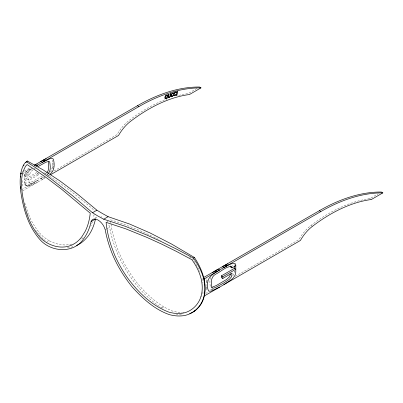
<?xml version="1.0" encoding="UTF-8"?>
<svg xmlns="http://www.w3.org/2000/svg" width="403" height="403" viewBox="0 0 403 403"><rect width="100%" height="100%" fill="white"/><g stroke="black" fill="none" stroke-linecap="round" stroke-linejoin="round"><path stroke-width="0.3" stroke-dasharray="2.02 1.51" d="M52.44 171.623L50.959 170.766L52.274 167.774L52.274 159.14M206.86 289.767C205.525 286.357 205.878 282.171 206.86 278.659M36.28 181.249L30.608 184.211L26.961 185.37L25.812 185.284L24.991 184.765L24.497 183.808L24.512 174.207L25.968 171.728L30.542 167.769M37.761 182.106L32.089 185.068L28.442 186.226L27.293 186.141L26.472 185.622L25.978 184.665L25.994 175.063L27.449 172.585L28.724 171.255L32.436 168.323M210.426 277.274C209.807 280.433 209.666 283.903 210.426 287.027L210.955 287.349M232.828 275.768L234.143 272.776L234.309 271.199L235.297 271.768M49.806 172.182L50.577 171.24M46.481 172.917L44.37 174.645M47.201 174.469L47.967 173.774M46.995 174.59L47.826 173.955M48.476 175.446L49.307 174.811M31.902 168.635L29.097 171.099L28.119 173.869L24.331 176.056L25.812 176.912L29.605 174.726L30.583 171.955L33.384 169.492M33.872 169.139L35.414 168.187M40.491 178.816L43.579 176.957M41.972 179.673L45.065 177.809L44.073 177.239M42.406 175.925L32.023 181.798L29.746 182.539L28.487 182.221L28.119 179.134L29.605 179.99L38.809 174.675L38.809 173.547M40.905 178.549L43.892 176.781M24.326 171.028L30.301 167.583M22.548 173.769L31.787 168.434M36.784 172.439L24.331 179.627L25.812 180.484L38.265 173.295M21.611 189.717L43.746 176.937M54.062 170.983L117.036 134.627A30.416 17.561 -60 0 1 129.01 120.532A160.051 92.408 -60 0 1 167.708 98.715M196.881 88.524L187.984 93.662A160.051 92.408 -60 0 0 176.71 95.889M22.548 190.891L45.232 177.794M48.486 175.915L49.574 175.285M27.102 214.195L28.225 213.545L24.815 203.047M46.305 242.43L49.161 240.782C56.485 244.535 65.346 246.424 73.301 243.624M95.093 218.083L97.047 216.955A10.609 6.005 60.9 0 0 96.141 217.806M107.072 221.771L108.044 221.212M105.193 229.68L106.17 229.116M106.659 228.833L109.586 227.141A10.609 6.241 59 0 0 108.467 224.209M192.276 259.477L193.027 259.043L198.276 268.479A45.912 31.434 48.4 0 1 199.606 271.703M231.06 266.705L234.309 264.831L235.79 265.688M161.734 307.978L163.638 306.879L171.552 310.763A38.643 25.787 50.7 0 0 182.075 312.37M205.651 293.465L208.91 291.586M211.63 290.014L213.258 289.077M235.392 276.297L298.905 239.629A30.416 17.561 -60 0 1 310.879 225.534A160.051 92.408 -60 0 1 369.858 198.664L378.231 193.833M37.983 180.237L32.275 183.133L30.472 183.38L28.986 182.529M210.401 290.019L212.477 289.213L213.464 289.782M72.832 246.707L71.175 247.2L66.062 247.664M110.482 219.801C124.653 224.139 138.471 229.619 151.77 236.148M153.412 236.964L160.374 240.379M49.161 240.782L43.161 236.637A38.643 18.185 67.8 0 1 30.845 219.625L28.225 213.545M369.858 198.664L371.339 199.52M310.879 225.534L312.36 226.39M52.435 163.401L53.921 164.253M52.435 166.192L53.921 167.049M52.274 167.774L53.755 168.63M38.809 174.675L37.328 173.819L37.328 172.126M28.895 168.983L30.376 169.839M27.238 170.398L28.724 171.255M25.968 171.728L27.449 172.585M28.119 173.869L29.605 174.726M25.057 172.998L26.543 173.854M24.512 174.207L25.994 175.063M206.366 280.181L207.847 281.037M24.331 175.35L25.812 176.207M206.2 281.752L207.686 282.609M33.187 182.957L34.673 183.813M30.608 184.211L32.089 185.068M24.331 182.423L25.812 183.279M206.2 287.425L207.192 287.994M28.532 185.017L30.013 185.874M24.497 183.808L25.978 184.665M26.961 185.37L28.442 186.226M24.991 184.765L27.293 186.141M189.249 256.787L192.488 258.721M43.68 172.6C61.825 183.627 78.52 196.855 94.624 210.648M30.472 183.38L29.973 183.078L29.605 179.99M163.638 306.879C151.085 298.986 140.491 288.236 131.993 276.131A86.015 52.41 57.1 0 1 118.905 252.399L115.822 244.137A85.97 50.571 59 0 1 110.608 221.005M162.238 308.31C141.75 295.162 126.633 274.821 117.132 252.626A88.826 52.249 59 0 1 109.586 227.141M43.68 239.417L45.166 240.606M202.936 278.528L202.936 282.805M202.936 291.979L202.936 295.036M22.548 180.494L22.548 186.609M94.126 214.356A85.97 48.682 60.9 0 1 93.556 217.328M92.368 221.836A85.97 48.682 60.9 0 1 90.74 226.269M43.03 238.848A41.62 19.586 67.8 0 1 40.975 236.813M40.567 236.38A41.62 19.586 67.8 0 1 38.95 234.556M38.617 234.163A41.62 19.586 67.8 0 1 37.293 232.516M36.643 231.665A41.62 19.586 67.8 0 1 35.363 229.891M83.144 237.674A86.015 46.748 62.8 0 1 80.257 240.123M100.916 216.728A10.609 6.005 60.9 0 1 101.904 217.162M183.914 312.224A38.643 25.787 50.7 0 1 182.695 312.34M181.436 314.909A41.62 27.772 50.7 0 1 176.383 314.37"/><path stroke-width="0.6" d="M230.425 273.939L229.655 276.675L226.617 279.455L216.23 285.571L211.771 287.359M23.399 166.016L24.059 164.953M46.864 172.565C49.73 169.754 48.34 165.28 48.506 161.724M48.35 173.421C51.166 170.373 50.234 165.502 49.695 161.774L48.35 161.442L45.806 162.273L37.983 166.595M203.48 277.602L319.322 210.719A194.075 112.049 -60 0 1 381.369 192.019L382.85 192.876A194.075 112.049 -60 0 0 320.803 211.575L204.417 278.77L203.923 278.483C202.135 270.952 198.699 263.93 194.437 257.497L171.567 244.047L150.123 232.979L129.524 224.008L108.125 216.673L102.402 213.494L96.896 210.195L77.064 193.717L59.659 180.751L43.151 169.905L27.308 161.004C23.167 163.522 21.737 168.666 20.83 173.139A47.564 18.342 72.8 0 0 20.83 192.08C22.835 205.394 26.2 218.864 33.273 230.461A42.819 18.135 70.7 0 0 40.562 240.274C52.002 252.469 74.303 253.583 83.889 238.44A88.816 49.891 61.3 0 0 91.093 221.539L95.486 219A88.826 50.299 60.9 0 1 88.227 235.936C85.088 239.911 81.33 243.457 76.61 245.452M25.802 162.575L27.308 161.004M50.113 174.131C54.662 170.721 54.863 163.956 53.261 159.044L52.44 158.525L51.292 158.439L49.72 158.792L41.972 162.555M189.682 313.62C194.145 312.139 197.757 308.834 200.452 305.071A48.672 33.323 48.4 0 0 203.933 278.488M91.093 221.539A10.609 5.959 61.3 0 1 97.954 220.013A10.609 6.287 58.7 0 1 105.193 229.68A88.816 52.627 58.7 0 0 112.795 255.129C117.626 266.403 124.174 276.881 131.786 286.478L132.219 287.012C142.546 298.406 154.48 309.439 169.27 314.587A42.819 29.893 46.4 0 0 181.285 315.917C191.702 315.448 200.8 307.509 203.611 297.605A47.564 34.235 42.9 0 0 203.611 278.664C201.676 271.179 197.969 264.292 193.42 258.086L176.902 249.301L161.573 241.735L146.662 234.974L125.429 226.37L103.717 219.217L97.954 216.063L92.494 212.734L72.968 196.08L50.899 178.705L35.932 167.915L26.291 161.593M212.477 272.72L218.149 269.133L219.63 269.99C215.514 272.609 210.653 274.972 208.341 279.516C207.359 283.027 207.006 287.213 208.341 290.623L209.162 291.142L210.316 291.228L211.882 290.875L219.63 287.107M223.846 284.674L231.594 279.496L233.161 278.04L235.135 275.153L235.79 272.05L235.79 264.978L235.065 263.471C230.99 262.801 227.363 265.955 223.846 267.557L222.36 266.7L227.685 263.889M34.371 165.275L36.28 164.132M35.852 166.132L37.761 164.983M34.648 165.069L137.453 105.717A194.075 112.049 -60 0 1 199.495 87.018L200.981 87.874L189.47 94.519A160.051 92.408 -60 0 0 130.491 121.389A30.416 17.561 -60 0 0 118.517 135.484L50.657 174.66M36.129 165.925L138.934 106.573A194.075 112.049 -60 0 1 200.981 87.874M92.494 212.734L96.896 210.195M103.717 219.217L108.125 216.673M193.42 258.086L194.437 257.497M230.229 266.005L230.521 267.018L232.002 267.874L235.79 265.688M221.312 275.904L234.309 268.403L235.79 269.259L222.799 276.76L221.312 275.904L221.312 277.596L222.799 278.453L232.002 273.138L231.634 276.654L229.327 279.375L223.62 283.062L215.751 287.415L213.258 288.216L211.907 287.883C210.855 283.082 210.618 276.675 215.796 274.131C220.884 271.693 225.786 266.393 231.569 266.459L232.002 267.874M382.85 192.876L371.339 199.52A160.051 92.408 -60 0 0 312.36 226.39A30.416 17.561 -60 0 0 300.386 240.485L204.417 295.893L204.417 294.054M193.914 311.464L194.896 310.894M40.491 161.699L46.164 158.737M137.453 105.717L138.934 106.573M319.322 210.719L320.803 211.575M43.579 159.991L45.065 160.847M225.227 265.114L226.708 265.97M215.061 270.992L216.542 271.849M234.309 266.02L234.309 268.403M222.799 276.76L222.799 278.453M204.417 278.77L204.417 282.438M21.067 174.136L21.142 172.958A48.672 21.651 69.4 0 0 20.936 174.101M20.719 188.397A48.672 21.651 69.4 0 1 20.568 186.685M20.568 177.144A48.672 21.651 69.4 0 1 20.689 175.904M168.026 96.987L168.101 97.561C171.552 98.921 170.746 88.408 169.955 96.342C168.998 98.846 167.396 96.433 168.776 94.695C169.653 93.904 168.661 94.327 168.021 94.68C168.943 94.614 167.87 96.398 168.026 96.987M165.331 97.088L165.628 98.438L166.706 98.08C166.278 96.025 168.338 95.521 167.094 98.01L166.071 98.644L165.149 98.599A2.01 1.159 -60 0 1 164.822 97.934L164.842 97.355A2.121 1.224 -60 0 1 165.059 96.644C165.175 95.38 168.358 93.763 167.462 95.748C167.038 94.191 165.23 96 165.331 97.088M177.018 91.879C174.867 101.621 179.4 88.877 177.018 91.879M171.335 95.219L171.416 96.272L171.824 96.483L173.209 95.43L172.277 96.544L171.124 96.629A2.005 1.159 -60 0 1 170.842 95.959L171.003 94.846A2.222 1.285 -60 0 1 171.356 94.09A1.909 1.103 -60 0 1 171.668 93.667A1.985 1.149 -60 0 1 172.403 93.078L173.552 92.69L173.411 93.869L173.013 93.169L172.328 93.31L171.335 95.219M174.116 94.302L174.197 95.355L174.605 95.566L175.99 94.514L175.063 95.627L173.905 95.713A2.005 1.159 -60 0 1 173.622 95.037L173.784 93.929A2.222 1.285 -60 0 1 174.136 93.174A1.909 1.103 -60 0 1 174.449 92.75A1.985 1.149 -60 0 1 175.184 92.161L176.333 91.773L176.197 92.952L175.794 92.252L175.109 92.393L174.116 94.302M22.991 171.703L22.2 175.159A44.829 17.289 72.8 0 0 22.2 193.012C24.054 205.495 27.218 218.099 33.907 228.944A39.811 16.861 70.7 0 0 40.683 238.067C48.431 245.573 60.46 249.487 70.822 245.482A86.051 45.549 63.8 0 0 82.212 236.213L85.139 231.438A85.96 48.284 61.3 0 0 90.237 213.182L61.639 189.259L45.912 177.315L27.102 164.545L25.46 166.358L22.991 171.703M201.052 296.27C198.417 305.494 190.004 313.03 180.242 313.428A39.811 27.792 46.4 0 1 169.074 312.194C152.163 305.887 138.572 292.724 127.953 278.468A86.051 53.493 55.9 0 1 114.578 254.898L111.475 246.646A85.96 50.934 58.7 0 1 106.095 222.335L125.665 228.798L146.642 237.291L161.361 243.966L176.479 251.447L191.904 259.693C196.024 265.335 199.284 271.637 201.052 278.423A44.829 32.26 42.9 0 1 201.052 296.27"/></g></svg>
